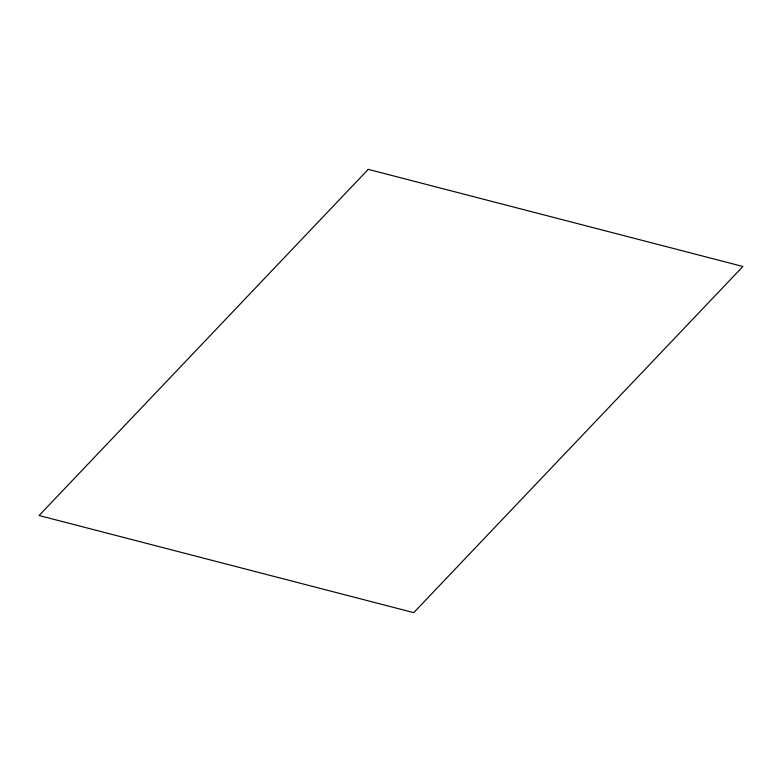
<?xml version="1.0" encoding="UTF-8"?>
<svg xmlns="http://www.w3.org/2000/svg" width="782" height="782" viewBox="0 0 782 782"><rect width="100%" height="100%" fill="white"/><g stroke="black" fill="none" stroke-linecap="round" stroke-linejoin="round"><path stroke-width="1.17" d="M368.254 169.362L39.1 515.514L413.746 612.638L742.9 266.486L368.254 169.362"/></g></svg>
